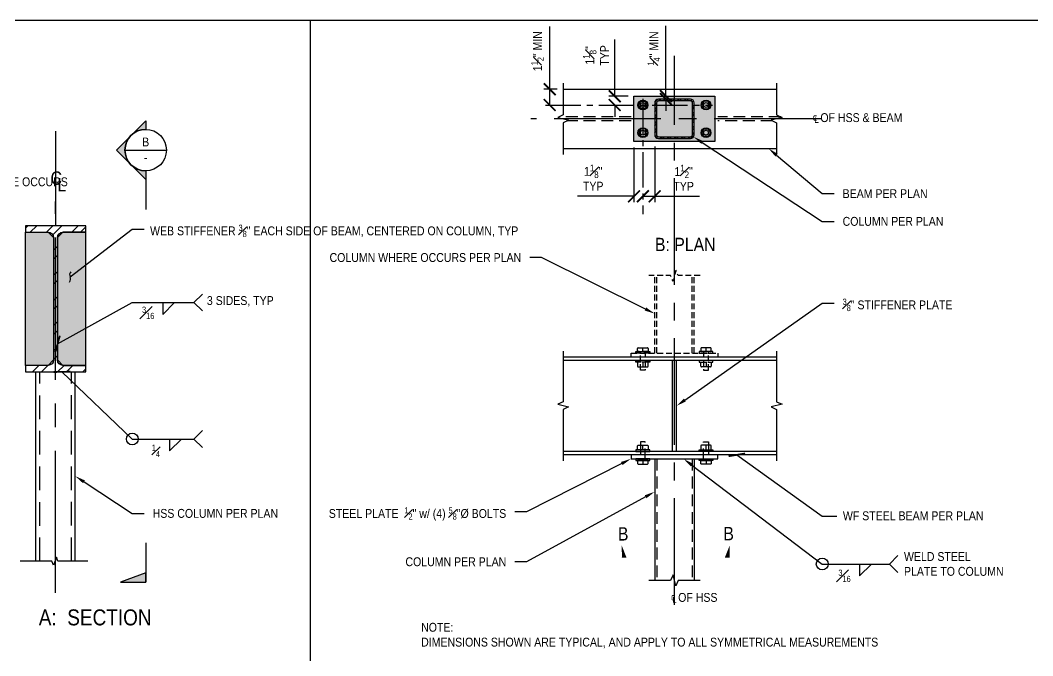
# Model space of a CAD drawing. Header units: inches. Extents: x -16404 to 14624, y -1591 to 16152.
# Drawn here: x -8579.1 to -8450.9, y 8727.5 to 8808 of the extents above; entities that cross this region are included whole.
import ezdxf
from ezdxf import colors
from ezdxf.entities.mleader import LeaderData, LeaderLine
from ezdxf.enums import TextEntityAlignment as Align
from ezdxf.math import Vec2, Vec3

# ---------------------------------------------------------------- set-up
doc = ezdxf.new("R2010")
doc.units = ezdxf.units.IN
doc.header["$LTSCALE"] = 24
doc.header["$MEASUREMENT"] = 0
for name, pattern in [('CENTER2', [1.125, 0.75, -0.125, 0.125, -0.125]), ('HIDDEN2', [0.1875, 0.125, -0.0625]), ('HIDDEN4', [0.09375, 0.0625, -0.03125]), ('HIDDEN8', [0.04625, 0.03125, -0.015]), ('PHANTOM2', [1.25, 0.625, -0.125, 0.125, -0.125, 0.125, -0.125])]:
    doc.linetypes.add(name, pattern=pattern)
doc.layers.get('0').update_dxf_attribs({"linetype": 'CONTINUOUS'})
doc.layers.get('DefPoints').update_dxf_attribs({"color": 251, "linetype": 'CONTINUOUS'})
for name, color, linetype in [('S-ANNO-DIMS', 2, 'CONTINUOUS'), ('S-ANNO-NOTE', 4, 'CONTINUOUS'), ('S-BREAK', 2, 'CONTINUOUS'), ('S-DETL-SYMB', 4, 'CONTINUOUS'), ('S-DETL-SYMB @ 1', 4, 'CONTINUOUS'), ('S-GRID', 1, 'CENTER2'), ('S-SIMPSON', 2, 'CONTINUOUS'), ('S-STEEL', 4, 'CONTINUOUS'), ('S-WOOD', 3, 'CONTINUOUS')]:
    doc.layers.add(name, color=color, linetype=linetype)
doc.layers.add('S-ANNO-GRID-NONPLOT', color=251, linetype='CONTINUOUS', plot=False)
doc.layers.add('S-HATCH1', color=1, linetype='CONTINUOUS', transparency=0.5)
doc.layers.add('S-POCHE-237', color=7, linetype='CONTINUOUS', true_color=0xededed, transparency=0.8)
doc.styles.add('Arial', font='arial.ttf', dxfattribs={"width": 0.85})
doc.dimstyles.new('DIM-12$0', dxfattribs={"dimscale": 12, "dimtxt": 0.09375, "dimasz": 0.109375, "dimexe": 0.0625, "dimexo": 0.0625, "dimgap": 0.0625, "dimtad": 1, "dimdec": 4, "dimzin": 11, "dimdsep": 46, "dimlunit": 4, "dimtxsty": 'Arial', "dimblk": 'ARCHTICK', "dimblk1": 'ARCHTICK', "dimblk2": 'ARCHTICK', "dimsah": 1, "dimcen": 0.125, "dimdle": 0.0625, "dimclrd": 256, "dimclre": 256, "dimclrt": 4, "dimadec": 0, "dimazin": 0, "dimtfac": 0.75, "dimtdec": 4, "dimtofl": 0, "dimtmove": 0, "dimatfit": 3, "dimldrblk": 'ARCHTICK', "dimfxl": 1, "dimfrac": 1, "dimtolj": 1, "dimtzin": 11, "dimarcsym": 0})
doc.dimstyles.new('DIM-12$7', dxfattribs={"dimscale": 12, "dimtxt": 0.09375, "dimasz": 0.125, "dimexe": 0.0625, "dimexo": 0.0625, "dimgap": 0.0625, "dimtad": 1, "dimdec": 4, "dimzin": 11, "dimdsep": 46, "dimlunit": 4, "dimtxsty": 'Arial', "dimblk": 'ARCHTICK', "dimcen": 0.125, "dimclrd": 256, "dimclre": 256, "dimclrt": 4, "dimadec": 0, "dimazin": 0, "dimtfac": 0.75, "dimtdec": 4, "dimtofl": 0, "dimtmove": 0, "dimatfit": 3, "dimldrblk": 'ARCHTICK', "dimfxl": 1, "dimfrac": 1, "dimtolj": 1, "dimtzin": 11, "dimarcsym": 0})

# ---------------------------------------------------------------- blocks, each defined once
blk = doc.blocks.new('W18x71')
at = {"layer": 'S-HATCH1'}
h = blk.add_hatch(dxfattribs=at)
h.set_pattern_fill('STEEL', color=256, scale=18, style=0)
h.set_pattern_definition([(45, (-259.077, -416.8764), (-1.59099, 1.59099), []), (45, (-259.077, -415.7514), (-1.59099, 1.59099), [])])
edge = h.paths.add_edge_path()
edge.add_line((3.8125, -9.25), (3.8125, -8.4375))
edge.add_line((3.8125, -8.4375), (0.9375, -8.4375))
edge.add_arc((0.9375, -7.75), 0.6875, 180, 270, ccw=False)
edge.add_line((0.25, -7.75), (0.25, 7.75))
edge.add_arc((0.9375, 7.75), 0.6875, 90, 180, ccw=False)
edge.add_line((0.9375, 8.4375), (3.8125, 8.4375))
edge.add_line((3.8125, 8.4375), (3.8125, 9.25))
edge.add_line((3.8125, 9.25), (-3.8125, 9.25))
edge.add_line((-3.8125, 9.25), (-3.8125, 8.4375))
edge.add_line((-3.8125, 8.4375), (-0.9375, 8.4375))
edge.add_arc((-0.9375, 7.75), 0.6875, 0, 90, ccw=False)
edge.add_line((-0.25, 7.75), (-0.25, -7.75))
edge.add_arc((-0.9375, -7.75), 0.6875, -90, 0, ccw=False)
edge.add_line((-0.9375, -8.4375), (-3.8125, -8.4375))
edge.add_line((-3.8125, -8.4375), (-3.8125, -9.25))
edge.add_line((-3.8125, -9.25), (3.8125, -9.25))
at = {"layer": 'S-STEEL'}
blk.add_lwpolyline([(3.8125, -9.25), (3.8125, -8.4375), (0.9375, -8.4375, -0.41421356), (0.25, -7.75), (0.25, 7.75, -0.41421356), (0.9375, 8.4375), (3.8125, 8.4375), (3.8125, 9.25), (-3.8125, 9.25), (-3.8125, 8.4375), (-0.9375, 8.4375, -0.41421356), (-0.25, 7.75), (-0.25, -7.75, -0.41421356), (-0.9375, -8.4375), (-3.8125, -8.4375), (-3.8125, -9.25)], format="xyb", close=True, dxfattribs=at)
blk = doc.blocks.new('*U357')
at = {"layer": 'S-DETL-SYMB'}
h = blk.add_hatch(color=4, dxfattribs=at)
edge = h.paths.add_edge_path()
edge.add_line((0, -0.219), (0, -0.309))
edge.add_line((0, -0.309), (-0.309, 0))
edge.add_line((-0.309, 0), (0, 0.309))
edge.add_line((0, 0.309), (0, 0.219))
edge.add_arc((0, 0), 0.219, 90, 270)
blk.add_line((-0.219, 0), (0.219, 0), dxfattribs=at)
at = {"layer": 'S-DETL-SYMB', "color": 2, "linetype": 'PHANTOM2'}
for p, q in [((0, -0.313), (0, -0.626)), ((0, -4.144), (0, -4.557))]:
    blk.add_line(p, q, dxfattribs=at)
at = {"layer": 'S-DETL-SYMB'}
blk.add_lwpolyline([(0, -0.219), (0, -0.309), (-0.309, 0), (0, 0.309), (0, 0.219, 1)], format="xyb", close=True, dxfattribs=at)
blk.add_lwpolyline([(0, -4.461), (-0.267, -4.557), (0, -4.557)], close=True, dxfattribs=at)
blk.add_circle((0, 0), 0.219, dxfattribs=at)
blk.add_solid([(-0.267, -4.557), (0, -4.461), (0, -4.557)], dxfattribs=at)
at = {"layer": 'S-DETL-SYMB', "style": 'Arial', "width": 0.85, "flags": 8}
blk.add_attdef('VIEWNUMBER', text='', height=0.0938, dxfattribs=at).set_placement((0, 0.011), align=Align.BOTTOM_CENTER)
blk.add_attdef('SHEETNUMBER', text='', height=0.0938, dxfattribs=at).set_placement((0, -0.032), align=Align.TOP_CENTER)
blk = doc.blocks.new('CL-V12')
at = {"layer": 'DefPoints'}
blk.add_line((0, 5.94), (0, -5.94), dxfattribs=at)
at = {"layer": 'S-ANNO-NOTE', "color": 4, "char_height": 1.69, "attachment_point": 5, "style": 'Arial'}
for s, insert, width in [('C', (0.09, 0), 1.3847), ('L', (0.79, -0.84), 1.0599)]:
    blk.add_mtext(s, dxfattribs=dict(at, insert=insert, width=width))
blk = doc.blocks.new('_ARCHTICK')
at = {"color": 0, "linetype": 'ByBlock', "const_width": 0.15}
blk.add_lwpolyline([(-0.5, -0.5), (0.5, 0.5)], dxfattribs=at)
blk = doc.blocks.new('_Integral')
at = {"color": 0, "linetype": 'ByBlock', "lineweight": -2}
for centre, start, end in [((0.445, -0.091), 102, 168), ((-0.445, 0.091), 282, 348)]:
    blk.add_arc(centre, 0.454, start, end, dxfattribs=at)
blk = doc.blocks.new('Se_24x36_DETAILS_GRID')
for p, q in [((0, 23), (7.767, 23)), ((7.767, 23), (15.535, 23)), ((7.767, 15.333), (7.767, 23))]:
    blk.add_line(p, q)
blk = doc.blocks.new('HSS5x5x0-25')
at = {"layer": 'S-HATCH1'}
h = blk.add_hatch(dxfattribs=at)
h.set_pattern_fill('STEEL', color=256, scale=5, style=0)
h.set_pattern_definition([(45, (-834.34226, -599.90463), (-0.44194174, 0.44194174), []), (45, (-834.34226, -599.59213), (-0.44194174, 0.44194174), [])])
edge = h.paths.add_edge_path(flags=16)
edge.add_line((-2.034, -2.267), (2.034, -2.267))
edge.add_arc((2.034, -2.034), 0.233, 270, 360)
edge.add_line((2.267, -2.034), (2.267, 2.034))
edge.add_arc((2.034, 2.034), 0.233, 0, 90)
edge.add_line((2.034, 2.267), (-2.034, 2.267))
edge.add_arc((-2.034, 2.034), 0.233, 90, 180)
edge.add_line((-2.267, 2.034), (-2.267, -2.034))
edge.add_arc((-2.034, -2.034), 0.233, 180, 270)
edge = h.paths.add_edge_path()
edge.add_line((-2.034, -2.5), (2.034, -2.5))
edge.add_arc((2.034, -2.034), 0.466, 270, 360)
edge.add_line((2.5, -2.034), (2.5, 2.034))
edge.add_arc((2.034, 2.034), 0.466, 360, 450)
edge.add_line((2.034, 2.5), (-2.034, 2.5))
edge.add_arc((-2.034, 2.034), 0.466, 90, 180)
edge.add_line((-2.5, 2.034), (-2.5, -2.034))
edge.add_arc((-2.034, -2.034), 0.466, 180, 270)
at = {"layer": 'S-STEEL'}
for points in [[(-2.034, -2.5), (2.034, -2.5, 0.4142136), (2.5, -2.034), (2.5, 2.034, 0.4142136), (2.034, 2.5), (-2.034, 2.5, 0.4142136), (-2.5, 2.034), (-2.5, -2.034, 0.4142136)], [(-2.034, -2.267), (2.034, -2.267, 0.4142136), (2.267, -2.034), (2.267, 2.034, 0.4142136), (2.034, 2.267), (-2.034, 2.267, 0.4142136), (-2.267, 2.034), (-2.267, -2.034, 0.4142136)]]:
    blk.add_lwpolyline(points, format="xyb", close=True, dxfattribs=at)
blk = doc.blocks.new('*D2616')
at = {"layer": 'DefPoints', "color": 0, "transparency": 16777216}
for p in [(-8501.37, 8798.39), (-8503.81, 8797.27), (-8503.81, 8797.27)]:
    blk.add_point(p, dxfattribs=at)
at = {"layer": 'S-ANNO-DIMS', "lineweight": -2, "transparency": 16777216}
for p, q in [((-8503.81, 8798.39), (-8503.81, 8805.56)), ((-8502.12, 8798.39), (-8504.56, 8798.39)), ((-8503.81, 8797.27), (-8503.81, 8795.77))]:
    blk.add_line(p, q, dxfattribs=at)
at = {"layer": 'S-ANNO-DIMS', "lineweight": -2, "transparency": 16777216, "xscale": 1.5, "yscale": 1.5, "zscale": 1.5}
for p, rotation in [((-8503.81, 8798.39), 270), ((-8503.81, 8797.27), 90)]:
    blk.add_blockref('_ARCHTICK', p, dxfattribs=dict(at, rotation=rotation))
at = {"layer": 'S-ANNO-DIMS', "color": 4, "transparency": 16777216, "insert": (-8506.17, 8803.55), "char_height": 1.125, "attachment_point": 5, "rotation": 90, "style": 'Arial'}
blk.add_mtext('\\A1;1{\\H0.75x;\\S1#8;}"\\PTYP', dxfattribs=at)
blk = doc.blocks.new('*D2617')
at = {"layer": 'DefPoints', "color": 0, "transparency": 16777216}
for p in [(-8501.37, 8792.64), (-8501.37, 8785.71), (-8500.24, 8785.71)]:
    blk.add_point(p, dxfattribs=at)
at = {"layer": 'S-ANNO-DIMS', "lineweight": -2, "transparency": 16777216}
for p, q in [((-8501.37, 8791.89), (-8501.37, 8784.96)), ((-8501.37, 8785.71), (-8508.53, 8785.71)), ((-8500.24, 8785.71), (-8498.74, 8785.71))]:
    blk.add_line(p, q, dxfattribs=at)
at = {"layer": 'S-ANNO-DIMS', "lineweight": -2, "transparency": 16777216, "xscale": 1.5, "yscale": 1.5, "zscale": 1.5}
blk.add_blockref('_ARCHTICK', (-8501.37, 8785.71), dxfattribs=at)
at = {"layer": 'S-ANNO-DIMS', "lineweight": -2, "transparency": 16777216, "xscale": 1.5, "yscale": 1.5, "zscale": 1.5, "rotation": 180}
blk.add_blockref('_ARCHTICK', (-8500.24, 8785.71), dxfattribs=at)
at = {"layer": 'S-ANNO-DIMS', "color": 4, "transparency": 16777216, "insert": (-8506.53, 8788.07), "char_height": 1.125, "attachment_point": 5, "style": 'Arial'}
blk.add_mtext('\\A1;1{\\H0.75x;\\S1#8;}"{\\H1.00002x;\\P}TYP', dxfattribs=at)
blk = doc.blocks.new('*D2618')
at = {"layer": 'DefPoints', "color": 0, "transparency": 16777216}
for p in [(-8498.74, 8792.77), (-8500.24, 8785.71), (-8498.74, 8785.71)]:
    blk.add_point(p, dxfattribs=at)
at = {"layer": 'S-ANNO-DIMS', "lineweight": -2, "transparency": 16777216}
for p, q in [((-8498.74, 8792.02), (-8498.74, 8784.96)), ((-8500.24, 8785.71), (-8498.74, 8785.71)), ((-8498.74, 8785.71), (-8493.08, 8785.71))]:
    blk.add_line(p, q, dxfattribs=at)
at = {"layer": 'S-ANNO-DIMS', "lineweight": -2, "transparency": 16777216, "xscale": 1.5, "yscale": 1.5, "zscale": 1.5, "rotation": 180}
blk.add_blockref('_ARCHTICK', (-8500.24, 8785.71), dxfattribs=at)
at = {"layer": 'S-ANNO-DIMS', "lineweight": -2, "transparency": 16777216, "xscale": 1.5, "yscale": 1.5, "zscale": 1.5}
blk.add_blockref('_ARCHTICK', (-8498.74, 8785.71), dxfattribs=at)
at = {"layer": 'S-ANNO-DIMS', "color": 4, "transparency": 16777216, "insert": (-8495.08, 8788.06), "char_height": 1.125, "attachment_point": 5, "style": 'Arial'}
blk.add_mtext('\\A1;1{\\H0.75x;\\S1#2;}"{\\H1.00002x;\\P}TYP', dxfattribs=at)
blk = doc.blocks.new('*D2619')
at = {"layer": 'DefPoints', "color": 0, "transparency": 16777216}
for p in [(-8497.32, 8798.39), (-8497.32, 8798.02), (-8497.32, 8798.02)]:
    blk.add_point(p, dxfattribs=at)
at = {"layer": 'S-ANNO-DIMS', "lineweight": -2, "transparency": 16777216}
for p, q in [((-8497.32, 8798.39), (-8497.32, 8807.28)), ((-8497.32, 8798.02), (-8497.32, 8796.52))]:
    blk.add_line(p, q, dxfattribs=at)
at = {"layer": 'S-ANNO-DIMS', "lineweight": -2, "transparency": 16777216, "xscale": 1.5, "yscale": 1.5, "zscale": 1.5}
for p, rotation in [((-8497.32, 8798.39), 270), ((-8497.32, 8798.02), 90)]:
    blk.add_blockref('_ARCHTICK', p, dxfattribs=dict(at, rotation=rotation))
at = {"layer": 'S-ANNO-DIMS', "color": 4, "transparency": 16777216, "insert": (-8498.86, 8804.43), "char_height": 1.125, "attachment_point": 5, "rotation": 90, "style": 'Arial'}
blk.add_mtext('\\A1;{\\H0.7x;\\S1#4;}" MIN', dxfattribs=at)
blk = doc.blocks.new('*D2620')
at = {"layer": 'DefPoints', "color": 0, "transparency": 16777216}
for p in [(-8510.33, 8799.27), (-8512.04, 8797.27), (-8512.04, 8797.27)]:
    blk.add_point(p, dxfattribs=at)
at = {"layer": 'S-ANNO-DIMS', "lineweight": -2, "transparency": 16777216}
for p, q in [((-8512.04, 8799.27), (-8512.04, 8807.23)), ((-8511.08, 8799.27), (-8512.79, 8799.27)), ((-8512.04, 8797.27), (-8512.04, 8799.27))]:
    blk.add_line(p, q, dxfattribs=at)
at = {"layer": 'S-ANNO-DIMS', "lineweight": -2, "transparency": 16777216, "xscale": 1.5, "yscale": 1.5, "zscale": 1.5}
for p, rotation in [((-8512.04, 8799.27), 90), ((-8512.04, 8797.27), 270)]:
    blk.add_blockref('_ARCHTICK', p, dxfattribs=dict(at, rotation=rotation))
at = {"layer": 'S-ANNO-DIMS', "color": 4, "transparency": 16777216, "insert": (-8513.58, 8804.09), "char_height": 1.125, "attachment_point": 5, "rotation": 90, "style": 'Arial'}
blk.add_mtext('\\A1;1{\\H0.7x;\\S1#2;}" MIN', dxfattribs=at)

msp = doc.modelspace()

# ---------------------------------------------------------------- hatches: boundary and pattern name
at = {"layer": 'S-POCHE-237'}
h = msp.add_hatch(color=256, dxfattribs=at)
h.dxf.hatch_style = 1
h.paths.add_polyline_path([(-8501.36825, 8798.39375), (-8491.11825, 8798.39375), (-8491.11825, 8792.64375), (-8501.36825, 8792.64375)])
h = msp.add_hatch(color=256, dxfattribs=at)
h.dxf.hatch_style = 1
h.paths.add_polyline_path([(-8578.43158, 8781.17858), (-8575.55658, 8781.17858), (-8574.86908, 8780.49108), (-8574.86908, 8764.99108), (-8575.55658, 8764.30358), (-8578.43158, 8764.30358)])
h = msp.add_hatch(color=256, dxfattribs=at)
h.dxf.hatch_style = 1
h.paths.add_polyline_path([(-8570.80658, 8781.17858), (-8573.68158, 8781.17858), (-8574.36908, 8780.49108), (-8574.36908, 8764.99108), (-8573.68158, 8764.30358), (-8570.80658, 8764.30358)])

# ---------------------------------------------------------------- linework, layer by layer
at = {"layer": 'S-ANNO-DIMS', "color": 1, "linetype": 'CENTER2'}
msp.add_line((-8574.61908, 8735.49604), (-8574.61908, 8785.0733), dxfattribs=at)
at = {"layer": 'S-ANNO-NOTE'}
for points in [[(-8556.03303, 8771.19632), (-8557.09369, 8772.25698), (-8556.03303, 8773.31764)], [(-8556.03303, 8771.19632), (-8557.09369, 8772.25698), (-8556.03303, 8773.31764)], [(-8556.03303, 8771.19632), (-8557.09369, 8772.25698), (-8556.03303, 8773.31764)], [(-8561.04309, 8772.25698), (-8561.04309, 8770.75698), (-8559.54309, 8772.25698)], [(-8561.04309, 8772.25698), (-8561.04309, 8770.75698), (-8559.54309, 8772.25698)], [(-8556.03303, 8753.92261), (-8557.09369, 8754.98327), (-8556.03303, 8756.04393)], [(-8556.03303, 8753.92261), (-8557.09369, 8754.98327), (-8556.03303, 8756.04393)], [(-8560.17834, 8754.98327), (-8560.17834, 8753.48327), (-8558.67834, 8754.98327)], [(-8560.17834, 8754.98327), (-8560.17834, 8753.48327), (-8558.67834, 8754.98327)], [(-8472.79778, 8739.16097), (-8472.79778, 8737.66097), (-8471.29778, 8739.16097)], [(-8467.96347, 8738.10031), (-8469.02413, 8739.16097), (-8467.96347, 8740.22163)]]:
    msp.add_lwpolyline(points, dxfattribs=at)
for points in [[(-8500.59859, 8739.969, 0, 0, 0), (-8502.6266, 8739.969, 0.5625, 0.5625, 0), (-8502.6266, 8740.0188, 0.5625, 0, 0), (-8502.90785, 8741.47207, 0, 0, 0)], [(-8491.56914, 8739.969, 0, 0, 0), (-8489.54113, 8739.969, 0.5625, 0.5625, 0), (-8489.54113, 8740.0188, 0.5625, 0, 0), (-8489.25988, 8741.47207, 0, 0, 0)]]:
    msp.add_lwpolyline(points, format="xyseb", dxfattribs=at)
at = {"layer": 'S-ANNO-NOTE', "color": 2, "linetype": 'Continuous'}
msp.add_lwpolyline([(-8570.55311, 8739.5093), (-8574.33551, 8739.5093), (-8574.52301, 8740.02446), (-8574.89801, 8738.99415), (-8575.08551, 8739.5093), (-8579.08811, 8739.5093)], dxfattribs=at)
at = {"layer": 'S-ANNO-NOTE'}
for centre in [(-8564.90346, 8754.98327), (-8564.90346, 8754.98327), (-8477.5229, 8739.16097)]:
    msp.add_circle(centre, 0.75, dxfattribs=at)
at = {"layer": 'S-BREAK', "flags": 128}
for points in [[(-8510.3286, 8800.01875), (-8510.3286, 8796.00745), (-8511.02112, 8795.6873), (-8509.63739, 8795.3502), (-8510.3286, 8795.03066), (-8510.3286, 8791.01875)], [(-8483.2988, 8800.01875), (-8483.2988, 8796.00745), (-8482.60628, 8795.6873), (-8483.99001, 8795.3502), (-8483.2988, 8795.03066), (-8483.2988, 8791.01875)], [(-8510.33389, 8766.10501), (-8510.33389, 8759.70971), (-8511.02641, 8759.38955), (-8509.64268, 8759.05246), (-8510.33389, 8758.73291), (-8510.33389, 8752.23001)], [(-8483.2988, 8766.10501), (-8483.2988, 8759.70971), (-8482.60628, 8759.38955), (-8483.99001, 8759.05246), (-8483.2988, 8758.73291), (-8483.2988, 8752.23001)], [(-8492.99325, 8737.08787), (-8495.75455, 8737.08787), (-8496.07471, 8736.39534), (-8496.4118, 8737.77908), (-8496.73135, 8737.08787), (-8499.49325, 8737.08787)]]:
    msp.add_lwpolyline(points, dxfattribs=at)
at = {"layer": 'S-BREAK', "color": 1, "linetype": 'HIDDEN8', "flags": 128}
msp.add_lwpolyline([(-8492.99325, 8775.66824), (-8495.75455, 8775.66824), (-8496.07471, 8776.36077), (-8496.4118, 8774.97703), (-8496.73135, 8775.66824), (-8499.49325, 8775.66824)], dxfattribs=at)
at = {"layer": 'S-GRID', "color": 1, "linetype": 'CENTER2', "ltscale": 0.75}
for p, q in [((-8496.24325, 8733.99271), (-8496.24325, 8803.49402)), ((-8477.70488, 8795.51875), (-8514.44056, 8795.51875))]:
    msp.add_line(p, q, dxfattribs=at)
at = {"layer": 'S-GRID', "color": 1, "linetype": 'CENTER2', "ltscale": 0.25}
for p, q in [((-8500.24325, 8798.06049), (-8500.24325, 8783.44685)), ((-8512.57987, 8797.26875), (-8491.4047, 8797.26875))]:
    msp.add_line(p, q, dxfattribs=at)
at = {"layer": 'S-SIMPSON'}
for points in [[(-8500.51669, 8796.79514), (-8500.79013, 8797.26875), (-8500.51669, 8797.74236), (-8499.96982, 8797.74236), (-8499.69638, 8797.26875), (-8499.96982, 8796.79514)], [(-8491.96982, 8796.79514), (-8491.69638, 8797.26875), (-8491.96982, 8797.74236), (-8492.51669, 8797.74236), (-8492.79013, 8797.26875), (-8492.51669, 8796.79514)], [(-8500.51669, 8794.24236), (-8500.79013, 8793.76875), (-8500.51669, 8793.29514), (-8499.96982, 8793.29514), (-8499.69638, 8793.76875), (-8499.96982, 8794.24236)], [(-8491.96982, 8794.24236), (-8491.69638, 8793.76875), (-8491.96982, 8793.29514), (-8492.51669, 8793.29514), (-8492.79013, 8793.76875), (-8492.51669, 8794.24236)], [(-8501.12216, 8753.41751), (-8499.36435, 8753.41751), (-8499.36435, 8753.61282), (-8501.12216, 8753.61282)], [(-8491.36435, 8753.41751), (-8493.12216, 8753.41751), (-8493.12216, 8753.61282), (-8491.36435, 8753.61282)], [(-8501.12216, 8752.2847), (-8499.36435, 8752.2847), (-8499.36435, 8752.48001), (-8501.12216, 8752.48001)], [(-8491.36435, 8752.2847), (-8493.12216, 8752.2847), (-8493.12216, 8752.48001), (-8491.36435, 8752.48001)]]:
    msp.add_lwpolyline(points, close=True, dxfattribs=at)
at = {"layer": 'S-SIMPSON', "color": 1, "linetype": 'HIDDEN8'}
for points in [[(-8501.12216, 8766.05032), (-8499.36435, 8766.05032), (-8499.36435, 8765.85501), (-8501.12216, 8765.85501)], [(-8499.93075, 8766.05032), (-8499.93075, 8763.7175), (-8500.55575, 8763.7175), (-8500.55575, 8766.05032)], [(-8491.36435, 8766.05032), (-8493.12216, 8766.05032), (-8493.12216, 8765.85501), (-8491.36435, 8765.85501)], [(-8492.55575, 8766.05032), (-8492.55575, 8763.7175), (-8491.93075, 8763.7175), (-8491.93075, 8766.05032)], [(-8501.12216, 8764.91751), (-8499.36435, 8764.91751), (-8499.36435, 8764.7222), (-8501.12216, 8764.7222)], [(-8491.36435, 8764.91751), (-8493.12216, 8764.91751), (-8493.12216, 8764.7222), (-8491.36435, 8764.7222)]]:
    msp.add_lwpolyline(points, close=True, dxfattribs=at)
for points in [[(-8500.24325, 8766.05032), (-8500.24325, 8766.51907), (-8499.65732, 8766.51907, -0.414213562), (-8499.57919, 8766.44095), (-8499.57919, 8766.05032), (-8500.90732, 8766.05032), (-8500.90732, 8766.44095, -0.414213562), (-8500.82919, 8766.51907), (-8500.24325, 8766.51907)], [(-8492.24325, 8766.05032), (-8492.24325, 8766.51907), (-8492.82919, 8766.51907, 0.414213562), (-8492.90732, 8766.44095), (-8492.90732, 8766.05032), (-8491.57919, 8766.05032), (-8491.57919, 8766.44095, 0.414213562), (-8491.65732, 8766.51907), (-8492.24325, 8766.51907)], [(-8500.24325, 8764.7222), (-8500.24325, 8764.13626), (-8499.65732, 8764.13626, 0.414213562), (-8499.57919, 8764.21438), (-8499.57919, 8764.7222), (-8500.90732, 8764.7222), (-8500.90732, 8764.21438, 0.414213562), (-8500.82919, 8764.13626), (-8500.24325, 8764.13626)], [(-8492.24325, 8764.7222), (-8492.24325, 8764.13626), (-8492.82919, 8764.13626, -0.414213562), (-8492.90732, 8764.21438), (-8492.90732, 8764.7222), (-8491.57919, 8764.7222), (-8491.57919, 8764.21438, -0.414213562), (-8491.65732, 8764.13626), (-8492.24325, 8764.13626)]]:
    msp.add_lwpolyline(points, format="xyb", dxfattribs=at)
at = {"layer": 'S-SIMPSON', "linetype": 'HIDDEN4'}
for points in [[(-8499.93075, 8752.2847), (-8499.93075, 8754.61752), (-8500.55575, 8754.61752), (-8500.55575, 8752.2847)], [(-8492.55575, 8752.2847), (-8492.55575, 8754.61752), (-8491.93075, 8754.61752), (-8491.93075, 8752.2847)]]:
    msp.add_lwpolyline(points, close=True, dxfattribs=at)
at = {"layer": 'S-SIMPSON'}
for points in [[(-8500.24325, 8753.61282), (-8500.24325, 8754.19876), (-8499.65732, 8754.19876, -0.414213562), (-8499.57919, 8754.12063), (-8499.57919, 8753.61282), (-8500.90732, 8753.61282), (-8500.90732, 8754.12063, -0.414213562), (-8500.82919, 8754.19876), (-8500.24325, 8754.19876)], [(-8492.24325, 8753.61282), (-8492.24325, 8754.19876), (-8492.82919, 8754.19876, 0.414213562), (-8492.90732, 8754.12063), (-8492.90732, 8753.61282), (-8491.57919, 8753.61282), (-8491.57919, 8754.12063, 0.414213562), (-8491.65732, 8754.19876), (-8492.24325, 8754.19876)], [(-8500.24325, 8752.2847), (-8500.24325, 8751.81595), (-8499.65732, 8751.81595, 0.414213562), (-8499.57919, 8751.89407), (-8499.57919, 8752.2847), (-8500.90732, 8752.2847), (-8500.90732, 8751.89407, 0.414213562), (-8500.82919, 8751.81595), (-8500.24325, 8751.81595)], [(-8492.24325, 8752.2847), (-8492.24325, 8751.81595), (-8492.82919, 8751.81595, -0.414213562), (-8492.90732, 8751.89407), (-8492.90732, 8752.2847), (-8491.57919, 8752.2847), (-8491.57919, 8751.89407, -0.414213562), (-8491.65732, 8751.81595), (-8492.24325, 8751.81595)]]:
    msp.add_lwpolyline(points, format="xyb", dxfattribs=at)
for centre, radius in [((-8500.24325, 8797.26875), 0.625), ((-8500.24325, 8797.26875), 0.3125), ((-8492.24325, 8797.26875), 0.625), ((-8492.24325, 8797.26875), 0.3125), ((-8500.24325, 8793.76875), 0.625), ((-8492.24325, 8793.76875), 0.625), ((-8500.24325, 8793.76875), 0.3125), ((-8492.24325, 8793.76875), 0.3125)]:
    msp.add_circle(centre, radius, dxfattribs=at)
at = {"layer": 'S-STEEL'}
for p, q in [((-8510.3286, 8799.26875), (-8483.2988, 8799.26875)), ((-8510.3286, 8791.76875), (-8483.2988, 8791.76875)), ((-8483.2988, 8765.35501), (-8510.33389, 8765.35501)), ((-8483.2988, 8764.91751), (-8510.33389, 8764.91751)), ((-8496.49325, 8753.41751), (-8496.49325, 8764.91751)), ((-8495.99325, 8753.41751), (-8495.99325, 8764.91751)), ((-8577.11908, 8739.5093), (-8577.11908, 8763.49108)), ((-8572.11908, 8739.51693), (-8572.11908, 8763.49108)), ((-8483.2988, 8753.41751), (-8510.33389, 8753.41751)), ((-8483.2988, 8752.98001), (-8510.33389, 8752.98001)), ((-8490.74325, 8752.98001), (-8501.74325, 8752.98001)), ((-8501.74325, 8752.98001), (-8501.74325, 8752.48001)), ((-8501.74325, 8752.48001), (-8490.74325, 8752.48001)), ((-8498.74325, 8752.48001), (-8498.74325, 8737.08787)), ((-8493.74325, 8752.48001), (-8493.74325, 8737.08787)), ((-8490.74325, 8752.48001), (-8490.74325, 8752.98001))]:
    msp.add_line(p, q, dxfattribs=at)
at = {"layer": 'S-STEEL', "color": 2, "linetype": 'HIDDEN4'}
for p, q in [((-8501.74325, 8795.76875), (-8510.84493, 8795.76875)), ((-8482.78247, 8795.76875), (-8490.74325, 8795.76875)), ((-8501.74325, 8795.26875), (-8509.81358, 8795.26875)), ((-8483.81382, 8795.26875), (-8490.74325, 8795.26875)), ((-8498.49325, 8752.48001), (-8498.49325, 8737.08787)), ((-8493.99325, 8752.48001), (-8493.99325, 8737.08787))]:
    msp.add_line(p, q, dxfattribs=at)
at = {"layer": 'S-STEEL', "color": 1, "linetype": 'HIDDEN8'}
for p, q in [((-8498.74325, 8765.85501), (-8498.74325, 8775.66824)), ((-8498.49325, 8765.85501), (-8498.49325, 8775.66824)), ((-8493.99325, 8765.85501), (-8493.99325, 8775.66824)), ((-8493.74325, 8765.85501), (-8493.74325, 8775.66824)), ((-8501.74325, 8765.85501), (-8490.74325, 8765.85501)), ((-8501.74325, 8765.35501), (-8501.74325, 8765.85501)), ((-8490.74325, 8765.35501), (-8501.74325, 8765.35501)), ((-8490.74325, 8765.85501), (-8490.74325, 8765.35501))]:
    msp.add_line(p, q, dxfattribs=at)
at = {"layer": 'S-STEEL', "color": 2, "linetype": 'HIDDEN2'}
for p, q in [((-8576.61908, 8739.5093), (-8576.61908, 8763.49108)), ((-8572.61908, 8739.51693), (-8572.61908, 8763.49108))]:
    msp.add_line(p, q, dxfattribs=at)
at = {"layer": 'S-STEEL'}
for points in [[(-8501.36825, 8798.39375), (-8491.11825, 8798.39375), (-8491.11825, 8792.64375), (-8501.36825, 8792.64375)], [(-8578.43158, 8781.17858), (-8575.55658, 8781.17858), (-8574.86908, 8780.49108), (-8574.86908, 8764.99108), (-8575.55658, 8764.30358), (-8578.43158, 8764.30358)], [(-8570.80658, 8781.17858), (-8573.68158, 8781.17858), (-8574.36908, 8780.49108), (-8574.36908, 8764.99108), (-8573.68158, 8764.30358), (-8570.80658, 8764.30358)]]:
    msp.add_lwpolyline(points, close=True, dxfattribs=at)

# ---------------------------------------------------------------- block references
at = {"layer": 'S-ANNO-GRID-NONPLOT', "xscale": 12, "yscale": 12, "zscale": 12}
msp.add_blockref('Se_24x36_DETAILS_GRID', (-8635.5314, 8532), dxfattribs=at)
at = {"layer": 'S-ANNO-NOTE'}
msp.add_blockref('CL-V12', (-8574.61908, 8788.00932), dxfattribs=at)
at = {"layer": 'S-DETL-SYMB @ 1', "xscale": 12, "yscale": 12, "zscale": 12}
msp.add_blockref('*U357', (-8563.21086, 8791.56112), dxfattribs=at).add_auto_attribs({'VIEWNUMBER': 'B', 'SHEETNUMBER': '-'})
at = {"layer": 'S-SIMPSON'}
msp.add_blockref('HSS5x5x0-25', (-8496.24325, 8795.51875), dxfattribs=at)
at = {"layer": 'S-WOOD'}
msp.add_blockref('W18x71', (-8574.61908, 8772.74108), dxfattribs=at)

# ---------------------------------------------------------------- texts
at = {"layer": 'S-ANNO-NOTE', "color": 4, "char_height": 1.125, "style": 'Arial'}
for s, insert, width, attachment_point in [('{\\fISOCPEUR|b0|i0|c0|p34;℄} OF HSS & BEAM', (-8478.73832, 8796.23634), 22.5302798, 1), ('3 SIDES, TYP', (-8555.45653, 8773.07504), 18.9094419, 1), ('3 SIDES, TYP', (-8555.45653, 8773.07504), 18.9094419, 1), ('\\A1;{\\H0.7x;\\S3#16;}', (-8563.66959, 8771.74818), 2.0903287, 1), ('\\A1;{\\H0.7x;\\S3#16;}', (-8563.66959, 8771.74818), 2.0903287, 1), ('\\A1;{\\H0.7x;\\S1#4;}', (-8562.4356, 8754.27378), 2.0903287, 1), ('\\A1;{\\H0.7x;\\S1#4;}', (-8562.4356, 8754.27378), 2.0903287, 1), ('WF STEEL BEAM PER PLAN', (-8474.90831, 8745.82839), 22.5302798, 1), ('℄ OF HSS', (-8496.68179, 8735.49476), 22.5302798, 1), ('\\A1;NOTE: \\PDIMENSIONS SHOWN ARE TYPICAL, AND APPLY TO ALL SYMMETRICAL MEASUREMENTS', (-8528.32226, 8728.50001), 75.4387516, 7)]:
    msp.add_mtext(s, dxfattribs=dict(at, insert=insert, width=width, attachment_point=attachment_point))
at = {"layer": 'S-ANNO-NOTE', "color": 6, "style": 'Arial'}
for s, insert, char_height, width, attachment_point in [('B: PLAN', (-8494.87247, 8779.61509), 1.6875, 33.3125, 5), ('A:  SECTION', (-8569.60467, 8731.361), 2.025, 31.0800653, 8)]:
    msp.add_mtext(s, dxfattribs=dict(at, insert=insert, char_height=char_height, width=width, attachment_point=attachment_point))
at = {"layer": 'S-ANNO-NOTE', "style": 'Arial'}
for s, insert, char_height, width, attachment_point in [('B', (-8503.40654, 8742.9764), 1.6875, 1.8261317, 4), ('B', (-8488.71235, 8743.0054), 1.6875, 1.6946956, 6), ('WELD STEEL PLATE TO COLUMN', (-8467.17171, 8739.16097), 1.125, 12.6638708, 4), ('\\A1;{\\H0.7x;\\S3#16;} ', (-8475.47853, 8738.45147), 1.125, 2.0903287, 1)]:
    msp.add_mtext(s, dxfattribs=dict(at, insert=insert, char_height=char_height, width=width, attachment_point=attachment_point))

# ---------------------------------------------------------------- dimensions: what is measured, and where the dimension line sits
at = {"layer": 'S-ANNO-DIMS'}
for base, p1, p2, angle, text, picture, middle in [((-8512.03718, 8797.26875), (-8510.3286, 8799.26875), (-8512.03718, 8797.26875), 270, '1{\\H0.7x;\\S1#2;}" MIN', '*D2620', (-8512.03718, 8804.09062)), ((-8497.32092, 8798.01875), (-8497.32092, 8798.39375), (-8497.32092, 8798.01875), 270, '{\\H0.7x;\\S1#4;}" MIN', '*D2619', (-8497.32092, 8804.42669)), ((-8503.81338, 8797.26875), (-8501.36825, 8798.39375), (-8503.81338, 8797.26875), 270, '<>\\PTYP', '*D2616', (-8503.81338, 8803.55464)), ((-8501.36825, 8785.71331), (-8500.24325, 8785.71331), (-8501.36825, 8792.64375), 180, '<>{\\H1.00002x;\\P}TYP', '*D2617', (-8506.52915, 8785.71331))]:
    dim = msp.add_linear_dim(base=base, p1=p1, p2=p2, angle=angle, text=text, dimstyle='DIM-12$0', override={"dimasz": 0.125, "dimsah": 0, "dimdle": 0}, dxfattribs=at)
    dim.commit()
    dim.dimension.update_dxf_attribs({"geometry": picture, "text_midpoint": middle, "dimtype": 160})
dim = msp.add_linear_dim(base=(-8498.74325, 8785.71331), p1=(-8500.24325, 8785.71331), p2=(-8498.74325, 8792.76875), text='<>{\\H1.00002x;\\P}TYP', dimstyle='DIM-12$0', override={"dimasz": 0.125, "dimsah": 0, "dimdle": 0}, dxfattribs=at)
dim.commit()
dim.dimension.update_dxf_attribs({"geometry": '*D2618', "text_midpoint": (-8495.08233, 8785.71331), "dimtype": 160})

# ---------------------------------------------------------------- leaders
for points in [[(-8574.36908, 8767.04346), (-8564.90346, 8772.25698), (-8557.09369, 8772.25698)], [(-8574.36908, 8767.04346), (-8564.90346, 8772.25698), (-8557.09369, 8772.25698)], [(-8573.82007, 8763.49108), (-8564.90346, 8754.98327), (-8557.09369, 8754.98327)], [(-8573.82007, 8763.49108), (-8564.90346, 8754.98327), (-8557.09369, 8754.98327)], [(-8488.33634, 8752.98001), (-8477.5229, 8745.20012), (-8475.67835, 8745.20012)]]:
    msp.add_leader(points, dimstyle='DIM-12$7', dxfattribs=at)
at = {"layer": 'S-ANNO-NOTE'}
ml = msp.add_multileader_mtext('Standard', dxfattribs=at)
ml.set_content('COLUMN PER PLAN', color=4, style='Arial')
ml.set_leader_properties(color=2)
ml.build(insert=Vec2(0, 0))
ml.multileader.update_dxf_attribs({"dogleg_length": 0.36, "arrow_head_size": 1.3125, "scale": 12})
ctx = ml.context
ctx.base_point, ctx.scale, ctx.char_height, ctx.arrow_head_size, ctx.landing_gap_size, ctx.plane_origin = Vec3(-8476.0229, 8782.53134), 12, 1.125, 1.3125, 1.08, Vec3(-8394.51746, 9071.28505)
notes = []
notes.append((ctx, [(1, (1, 1, 0), (-8477.5229, 8782.53134), (1, 0), 1.5, [(0, [(-8493.81198, 8793.24118)], 0, [])])]))
ctx.mtext.insert, ctx.mtext.width, ctx.mtext.flow_direction = Vec3(-8474.9429, 8783.10343), 20, 5
ml = msp.add_multileader_mtext('Standard', dxfattribs=at)
ml.set_content('BEAM PER PLAN', color=4, style='Arial')
ml.set_leader_properties(color=2)
ml.build(insert=Vec2(0, 0))
ml.multileader.update_dxf_attribs({"dogleg_length": 0.36, "arrow_head_size": 1.3125, "scale": 12})
ctx = ml.context
ctx.base_point, ctx.scale, ctx.char_height, ctx.arrow_head_size, ctx.landing_gap_size, ctx.plane_origin = Vec3(-8476.0229, 8786.05087), 12, 1.125, 1.3125, 1.08, Vec3(-8394.51746, 9078.68169)
notes.append((ctx, [(1, (1, 1, 0), (-8477.5229, 8786.05087), (1, 0), 1.5, [(0, [(-8484.32779, 8791.76875)], 0, [])])]))
ctx.mtext.insert, ctx.mtext.width, ctx.mtext.flow_direction = Vec3(-8474.9429, 8786.61337), 20, 5
ml = msp.add_multileader_mtext('Standard', dxfattribs=at)
ml.set_content('CONTINUE BEAM WHERE OCCURS', color=256, style='Arial')
ml.set_leader_properties(color=2)
ml.build(insert=Vec2(0, 0))
ml.multileader.update_dxf_attribs({"dogleg_length": 0.36, "arrow_head_size": 1.3125, "scale": 12})
ctx = ml.context
ctx.base_point, ctx.scale, ctx.char_height, ctx.arrow_head_size, ctx.landing_gap_size, ctx.plane_origin = Vec3(-8596.45997, 8787.54001), 12, 1.125, 1.3125, 0.75, Vec3(-8620.62704, 9084.12505)
notes.append((ctx, [(0, (1, 1, 0), (-8597.95997, 8787.54001), (1, 0), 1.5, [(0, [(-8600.85034, 8781.99108)], 0, [])])]))
ctx.mtext.insert, ctx.mtext.width, ctx.mtext.flow_direction = Vec3(-8595.70997, 8788.1121), 12.9919697, 5
ml = msp.add_multileader_mtext('Standard', dxfattribs=at)
ml.set_content('\\A1;{\\C4;WEB STIFFENER \\H0.69999x;\\S3#8;\\H1.4286x;" EACH SIDE OF BEAM, CENTERED ON COLUMN, TYP}', color=256, style='Arial')
ml.set_leader_properties(color=2)
ml.set_arrow_properties(name='INTEGRAL')
ml.build(insert=Vec2(0, 0))
ml.multileader.update_dxf_attribs({"dogleg_length": 0.36, "arrow_head_size": 1.3125, "scale": 12})
ctx = ml.context
ctx.base_point, ctx.scale, ctx.char_height, ctx.arrow_head_size, ctx.landing_gap_size, ctx.plane_origin = Vec3(-8563.40346, 8781.56027), 12, 1.125, 1.3125, 0.75, Vec3(-8610.11149, 9079.05839)
notes.append((ctx, [(0, (1, 1, 0), (-8564.90346, 8781.56027), (1, 0), 1.5, [(0, [(-8572.78196, 8775.50491)], 0, [])])]))
ctx.mtext.insert, ctx.mtext.width, ctx.mtext.defined_height, ctx.mtext.flow_direction = Vec3(-8562.65346, 8782.12277), 16.9548213, 6.1403, 5
ml = msp.add_multileader_mtext('Standard', dxfattribs=at)
ml.set_content('\\A1;{\\C4;WEB STIFFENER \\H0.69999x;\\S3#8;\\H1.4286x;" EACH SIDE OF BEAM, CENTERED ON COLUMN, TYP}', color=256, style='Arial')
ml.set_leader_properties(color=2)
ml.set_arrow_properties(name='INTEGRAL')
ml.build(insert=Vec2(0, 0))
ml.multileader.update_dxf_attribs({"dogleg_length": 0.36, "arrow_head_size": 1.3125, "scale": 12})
ctx = ml.context
ctx.base_point, ctx.scale, ctx.char_height, ctx.arrow_head_size, ctx.landing_gap_size, ctx.plane_origin = Vec3(-8563.40346, 8781.56027), 12, 1.125, 1.3125, 0.75, Vec3(-8610.11149, 9079.05839)
notes.append((ctx, [(0, (1, 1, 0), (-8564.90346, 8781.56027), (1, 0), 1.5, [(0, [(-8572.78196, 8775.50491)], 0, [])])]))
ctx.mtext.insert, ctx.mtext.width, ctx.mtext.defined_height, ctx.mtext.flow_direction = Vec3(-8562.65346, 8782.12277), 16.9548213, 6.1403, 5
ml = msp.add_multileader_mtext('Standard', dxfattribs=at)
ml.set_content('COLUMN WHERE OCCURS PER PLAN', color=4, style='Arial')
ml.set_leader_properties(color=2)
ml.build(insert=Vec2(0, 0))
ml.multileader.update_dxf_attribs({"dogleg_length": 0.36, "arrow_head_size": 1.3125, "scale": 12})
ctx = ml.context
ctx.base_point, ctx.scale, ctx.char_height, ctx.arrow_head_size, ctx.landing_gap_size, ctx.plane_origin = Vec3(-8533.88787, 8777.96175), 12, 1.125, 1.3125, 1.08, Vec3(-8468.96646, 9070.20197)
ctx.text_align_type = 2
notes.append((ctx, [(0, (1, 1, 0), (-8513.07147, 8777.96175), (-1, 0), 1.5, [(0, [(-8498.74325, 8770.8592)], 0, [])])]))
ctx.mtext.insert, ctx.mtext.width, ctx.mtext.alignment, ctx.mtext.flow_direction = Vec3(-8515.65147, 8778.52425), 20, 3, 5
ml = msp.add_multileader_mtext('Standard', dxfattribs=at)
ml.set_content('\\A1;{\\H0.7x;\\S3#8;\\H1.42857x;" STIFFENER PLATE}', color=4, style='Arial')
ml.set_leader_properties(color=2)
ml.build(insert=Vec2(0, 0))
ml.multileader.update_dxf_attribs({"dogleg_length": 0.36, "arrow_head_size": 1.3125, "scale": 12})
ctx = ml.context
ctx.base_point, ctx.scale, ctx.char_height, ctx.arrow_head_size, ctx.landing_gap_size, ctx.plane_origin = Vec3(-8476.0229, 8772.18329), 12, 1.125, 1.3125, 1.08, Vec3(-8394.51746, 9060.93699)
notes.append((ctx, [(1, (1, 1, 0), (-8477.5229, 8772.18329), (1, 0), 1.5, [(0, [(-8495.99325, 8759.16751)], 0, [])])]))
ctx.mtext.insert, ctx.mtext.width, ctx.mtext.flow_direction = Vec3(-8474.9429, 8772.75538), 20, 5
ml = msp.add_multileader_mtext('Standard', dxfattribs=at)
ml.set_content('\\A1;STEEL PLATE  {\\H0.7x;\\S1#2;\\H1.4286x;" w/ (4) \\H0.7x;\\S5#8;\\H1.4286x;"%%C BOLTS }', color=4, style='Arial')
ml.set_leader_properties(color=2)
ml.build(insert=Vec2(0, 0))
ml.multileader.update_dxf_attribs({"dogleg_length": 0.36, "arrow_head_size": 1.3125, "scale": 12})
ctx = ml.context
ctx.base_point, ctx.scale, ctx.char_height, ctx.arrow_head_size, ctx.landing_gap_size, ctx.plane_origin = Vec3(-8536.35052, 8745.77037), 12, 1.125, 1.3125, 1.08, Vec3(-8453.48564, 9045.4376)
ctx.text_align_type = 2
notes.append((ctx, [(0, (1, 1, 0), (-8514.96361, 8745.77037), (-1, 0), 1.5, [(0, [(-8501.74325, 8752.48001)], 0, [])])]))
ctx.mtext.insert, ctx.mtext.width, ctx.mtext.alignment, ctx.mtext.flow_direction = Vec3(-8517.54361, 8746.34247), 20, 3, 5
ml = msp.add_multileader_mtext('Standard', dxfattribs=at)
ml.set_content('', color=4, style='Arial')
ml.set_leader_properties(color=2)
ml.build(insert=Vec2(0, 0))
ml.multileader.update_dxf_attribs({"dogleg_length": 1.21451, "arrow_head_size": 1.3125, "scale": 12})
ctx = ml.context
ctx.base_point, ctx.scale, ctx.char_height, ctx.arrow_head_size, ctx.landing_gap_size, ctx.plane_origin = Vec3(-8469.02413, 8739.16097), 12, 1.125, 1.3125, 1.08, Vec3(-8484.62303, 8732.13037)
notes.append((ctx, [(0, (1, 1, 0), (-8477.5229, 8739.16097), (1, 0), 8.49877, [(0, [(-8495.08562, 8752.48001)], 0, [])])]))
ctx.mtext.insert, ctx.mtext.flow_direction = Vec3(-8467.94413, 8739.72347), 5
ml = msp.add_multileader_mtext('Standard', dxfattribs=at)
ml.set_content('{\\C4;HSS COLUMN PER PLAN}', color=4, style='Arial')
ml.set_leader_properties(color=2)
ml.build(insert=Vec2(0, 0))
ml.multileader.update_dxf_attribs({"dogleg_length": 0.36, "arrow_head_size": 1.3125, "scale": 12})
ctx = ml.context
ctx.base_point, ctx.scale, ctx.char_height, ctx.arrow_head_size, ctx.landing_gap_size, ctx.plane_origin = Vec3(-8563.40346, 8745.56908), 12, 1.125, 1.3125, 1.08, Vec3(-8610.11149, 9040.46982)
notes.append((ctx, [(0, (1, 1, 0), (-8564.90346, 8745.56908), (1, 0), 1.5, [(0, [(-8572.11908, 8750.27639)], 0, [])])]))
ctx.mtext.insert, ctx.mtext.width, ctx.mtext.defined_height, ctx.mtext.flow_direction = Vec3(-8562.32346, 8746.13158), 15.0763079, 2.30553, 5
ml = msp.add_multileader_mtext('Standard', dxfattribs=at)
ml.set_content('COLUMN PER PLAN', color=4, style='Arial')
ml.set_leader_properties(color=2)
ml.build(insert=Vec2(0, 0))
ml.multileader.update_dxf_attribs({"dogleg_length": 0.36, "arrow_head_size": 1.3125, "scale": 12})
ctx = ml.context
ctx.base_point, ctx.scale, ctx.char_height, ctx.arrow_head_size, ctx.landing_gap_size, ctx.plane_origin = Vec3(-8531.21532, 8739.44012), 12, 1.125, 1.3125, 1.08, Vec3(-8453.48564, 9037.7128)
ctx.text_align_type = 2
notes.append((ctx, [(0, (1, 1, 0), (-8514.96361, 8739.44012), (-1, 0), 1.5, [(0, [(-8498.74325, 8748.30551)], 0, [])])]))
ctx.mtext.insert, ctx.mtext.width, ctx.mtext.alignment, ctx.mtext.flow_direction = Vec3(-8517.54361, 8740.01221), 20, 3, 5
for ctx, leaders in notes:
    for number, flags, end, landing, length, lines in leaders:
        leader = LeaderData()
        leader.index, (leader.has_last_leader_line, leader.has_dogleg_vector, leader.attachment_direction) = number, flags
        leader.last_leader_point, leader.dogleg_vector, leader.dogleg_length = Vec3(end), Vec3(landing), length
        for number, points, colour, breaks in lines:
            line = LeaderLine()
            line.index, line.vertices, line.color, line.breaks = number, Vec3.list(points), colors.encode_raw_color(colour), breaks
            leader.lines.append(line)
        ctx.leaders.append(leader)

doc.saveas('drawing.dxf')
